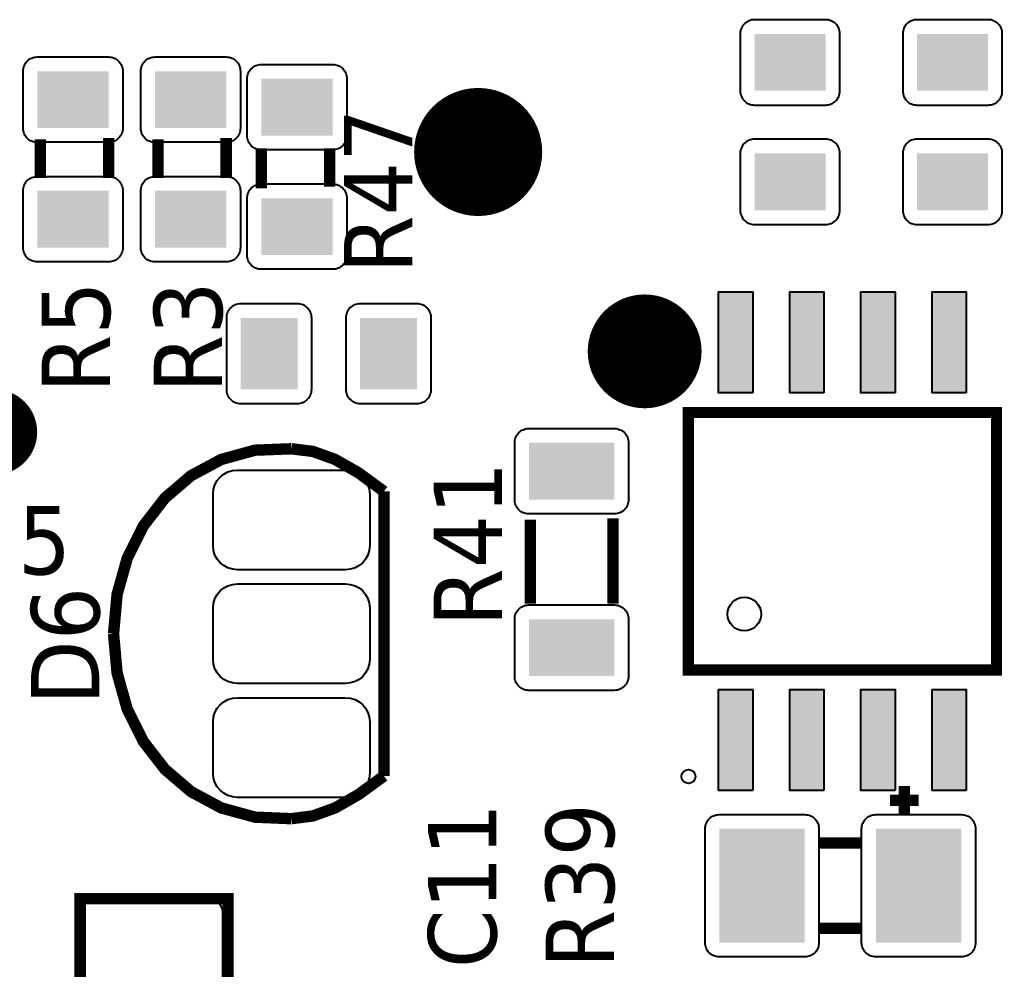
# Model space of a CAD drawing. Header units: millimetres. Extents: x 123.5 to 144.3, y 105.4 to 121.6.
# Drawn here: x 127.29 to 128.533, y 112.544 to 113.745 of the extents above; entities that cross this region are included whole.
import ezdxf

# ---------------------------------------------------------------- set-up
doc = ezdxf.new("R2010")
doc.units = ezdxf.units.MM
doc.layers.add('DESC', color=250, linetype='Continuous')
doc.styles.get("Standard").update_dxf_attribs({"font": 'tahoma.ttf'})

# ---------------------------------------------------------------- blocks, each defined once
blk = doc.blocks.new('RPAD')
blk.add_trace([(-0.5, -0.5), (-0.5, 0.5), (0.5, -0.5), (0.5, 0.5)])
blk = doc.blocks.new('EPAD')
at = {"const_width": 0.5}
blk.add_lwpolyline([(-0.25, 0, 1), (0.25, 0, 1)], format="xyb", close=True, dxfattribs=at)
blk = doc.blocks.new('DIELEC-AUT006')
for points in [[(148.0275, 113.3479), (148.0275, 113.2879), (148.0275, 113.2863), (148.0278, 113.2848), (148.0281, 113.2834), (148.0286, 113.282), (148.0293, 113.2807), (148.03, 113.2795), (148.0308, 113.2783), (148.0318, 113.2772), (148.0329, 113.2763), (148.034, 113.2754), (148.0353, 113.2747), (148.0366, 113.2741), (148.038, 113.2736), (148.0394, 113.2732), (148.0409, 113.273), (148.0425, 113.2729), (148.1175, 113.2729), (148.119, 113.273), (148.1205, 113.2732), (148.122, 113.2736), (148.1234, 113.2741), (148.1247, 113.2747), (148.1259, 113.2754), (148.1271, 113.2763), (148.1281, 113.2772), (148.1291, 113.2783), (148.13, 113.2795), (148.1307, 113.2807), (148.1313, 113.282), (148.1318, 113.2834), (148.1322, 113.2848), (148.1324, 113.2863), (148.1325, 113.2879), (148.1325, 113.3479), (148.1324, 113.3495), (148.1322, 113.351), (148.1318, 113.3524), (148.1313, 113.3538), (148.1307, 113.3551), (148.13, 113.3564), (148.1291, 113.3575), (148.1281, 113.3586), (148.1271, 113.3595), (148.1259, 113.3604), (148.1247, 113.3611), (148.1234, 113.3617), (148.122, 113.3622), (148.1205, 113.3626), (148.119, 113.3628), (148.1175, 113.3629), (148.0425, 113.3629), (148.0409, 113.3628), (148.0394, 113.3626), (148.038, 113.3622), (148.0366, 113.3617), (148.0353, 113.3611), (148.034, 113.3604), (148.0329, 113.3595), (148.0318, 113.3586), (148.0308, 113.3575), (148.03, 113.3564), (148.0293, 113.3551), (148.0286, 113.3538), (148.0281, 113.3524), (148.0278, 113.351), (148.0275, 113.3495), (148.0275, 113.3479)], [(148.1987, 113.3479), (148.1987, 113.2879), (148.1988, 113.2863), (148.199, 113.2848), (148.1994, 113.2834), (148.1999, 113.282), (148.2005, 113.2807), (148.2013, 113.2795), (148.2021, 113.2783), (148.2031, 113.2772), (148.2041, 113.2763), (148.2053, 113.2754), (148.2065, 113.2747), (148.2078, 113.2741), (148.2092, 113.2736), (148.2107, 113.2732), (148.2122, 113.273), (148.2137, 113.2729), (148.2887, 113.2729), (148.2903, 113.273), (148.2918, 113.2732), (148.2932, 113.2736), (148.2946, 113.2741), (148.2959, 113.2747), (148.2972, 113.2754), (148.2983, 113.2763), (148.2994, 113.2772), (148.3004, 113.2783), (148.3012, 113.2795), (148.302, 113.2807), (148.3026, 113.282), (148.3031, 113.2834), (148.3034, 113.2848), (148.3037, 113.2863), (148.3037, 113.2879), (148.3037, 113.3479), (148.3037, 113.3495), (148.3034, 113.351), (148.3031, 113.3524), (148.3026, 113.3538), (148.302, 113.3551), (148.3012, 113.3564), (148.3004, 113.3575), (148.2994, 113.3586), (148.2983, 113.3595), (148.2972, 113.3604), (148.2959, 113.3611), (148.2946, 113.3617), (148.2932, 113.3622), (148.2918, 113.3626), (148.2903, 113.3628), (148.2887, 113.3629), (148.2137, 113.3629), (148.2122, 113.3628), (148.2107, 113.3626), (148.2092, 113.3622), (148.2078, 113.3617), (148.2065, 113.3611), (148.2053, 113.3604), (148.2041, 113.3595), (148.2031, 113.3586), (148.2021, 113.3575), (148.2013, 113.3564), (148.2005, 113.3551), (148.1999, 113.3538), (148.1994, 113.3524), (148.199, 113.351), (148.1988, 113.3495), (148.1987, 113.3479)], [(147.2716, 113.2486), (147.2716, 113.3086), (147.2716, 113.3101), (147.2719, 113.3116), (147.2722, 113.3131), (147.2727, 113.3145), (147.2733, 113.3158), (147.2741, 113.317), (147.2749, 113.3182), (147.2759, 113.3192), (147.277, 113.3202), (147.2781, 113.321), (147.2793, 113.3218), (147.2807, 113.3224), (147.2821, 113.3229), (147.2835, 113.3233), (147.285, 113.3235), (147.2866, 113.3236), (147.3616, 113.3236), (147.3631, 113.3235), (147.3646, 113.3233), (147.3661, 113.3229), (147.3675, 113.3224), (147.3688, 113.3218), (147.37, 113.321), (147.3712, 113.3202), (147.3722, 113.3192), (147.3732, 113.3182), (147.374, 113.317), (147.3748, 113.3158), (147.3754, 113.3145), (147.3759, 113.3131), (147.3763, 113.3116), (147.3765, 113.3101), (147.3766, 113.3086), (147.3766, 113.2486), (147.3765, 113.247), (147.3763, 113.2455), (147.3759, 113.244), (147.3754, 113.2426), (147.3748, 113.2413), (147.374, 113.2401), (147.3732, 113.2389), (147.3722, 113.2379), (147.3712, 113.2369), (147.37, 113.2361), (147.3688, 113.2353), (147.3675, 113.2347), (147.3661, 113.2342), (147.3646, 113.2338), (147.3631, 113.2336), (147.3616, 113.2336), (147.2866, 113.2336), (147.285, 113.2336), (147.2835, 113.2338), (147.2821, 113.2342), (147.2807, 113.2347), (147.2793, 113.2353), (147.2781, 113.2361), (147.277, 113.2369), (147.2759, 113.2379), (147.2749, 113.2389), (147.2741, 113.2401), (147.2733, 113.2413), (147.2727, 113.2426), (147.2722, 113.244), (147.2719, 113.2455), (147.2716, 113.247), (147.2716, 113.2486)], [(147.3956, 113.2486), (147.3956, 113.3086), (147.3957, 113.3101), (147.3959, 113.3116), (147.3962, 113.3131), (147.3967, 113.3145), (147.3974, 113.3158), (147.3981, 113.317), (147.399, 113.3182), (147.3999, 113.3192), (147.401, 113.3202), (147.4021, 113.321), (147.4034, 113.3218), (147.4047, 113.3224), (147.4061, 113.3229), (147.4075, 113.3233), (147.409, 113.3235), (147.4106, 113.3236), (147.4856, 113.3236), (147.4871, 113.3235), (147.4886, 113.3233), (147.4901, 113.3229), (147.4915, 113.3224), (147.4928, 113.3218), (147.494, 113.321), (147.4952, 113.3202), (147.4962, 113.3192), (147.4972, 113.3182), (147.4981, 113.317), (147.4988, 113.3158), (147.4994, 113.3145), (147.4999, 113.3131), (147.5003, 113.3116), (147.5005, 113.3101), (147.5006, 113.3086), (147.5006, 113.2486), (147.5005, 113.247), (147.5003, 113.2455), (147.4999, 113.244), (147.4994, 113.2426), (147.4988, 113.2413), (147.4981, 113.2401), (147.4972, 113.2389), (147.4962, 113.2379), (147.4952, 113.2369), (147.494, 113.2361), (147.4928, 113.2353), (147.4915, 113.2347), (147.4901, 113.2342), (147.4886, 113.2338), (147.4871, 113.2336), (147.4856, 113.2336), (147.4106, 113.2336), (147.409, 113.2336), (147.4075, 113.2338), (147.4061, 113.2342), (147.4047, 113.2347), (147.4034, 113.2353), (147.4021, 113.2361), (147.401, 113.2369), (147.3999, 113.2379), (147.399, 113.2389), (147.3981, 113.2401), (147.3974, 113.2413), (147.3967, 113.2426), (147.3962, 113.244), (147.3959, 113.2455), (147.3957, 113.247), (147.3956, 113.2486)], [(147.6128, 113.3007), (147.6128, 113.2407), (147.6127, 113.2391), (147.6125, 113.2376), (147.6121, 113.2361), (147.6116, 113.2348), (147.611, 113.2334), (147.6103, 113.2322), (147.6094, 113.2311), (147.6085, 113.23), (147.6074, 113.229), (147.6062, 113.2282), (147.605, 113.2274), (147.6037, 113.2268), (147.6023, 113.2263), (147.6009, 113.226), (147.5993, 113.2257), (147.5978, 113.2257), (147.5228, 113.2257), (147.5212, 113.2257), (147.5197, 113.226), (147.5183, 113.2263), (147.5169, 113.2268), (147.5156, 113.2274), (147.5143, 113.2282), (147.5132, 113.229), (147.5121, 113.23), (147.5112, 113.2311), (147.5103, 113.2322), (147.5096, 113.2334), (147.5089, 113.2348), (147.5084, 113.2361), (147.5081, 113.2376), (147.5079, 113.2391), (147.5078, 113.2407), (147.5078, 113.3007), (147.5079, 113.3022), (147.5081, 113.3037), (147.5084, 113.3052), (147.5089, 113.3066), (147.5096, 113.3079), (147.5103, 113.3091), (147.5112, 113.3103), (147.5121, 113.3113), (147.5132, 113.3123), (147.5143, 113.3131), (147.5156, 113.3139), (147.5169, 113.3145), (147.5183, 113.315), (147.5197, 113.3154), (147.5212, 113.3156), (147.5228, 113.3157), (147.5978, 113.3157), (147.5993, 113.3156), (147.6009, 113.3154), (147.6023, 113.315), (147.6037, 113.3145), (147.605, 113.3139), (147.6062, 113.3131), (147.6074, 113.3123), (147.6085, 113.3113), (147.6094, 113.3103), (147.6103, 113.3091), (147.611, 113.3079), (147.6116, 113.3066), (147.6121, 113.3052), (147.6125, 113.3037), (147.6127, 113.3022), (147.6128, 113.3007)], [(148.0275, 113.2219), (148.0275, 113.1619), (148.0275, 113.1603), (148.0278, 113.1588), (148.0281, 113.1574), (148.0286, 113.156), (148.0293, 113.1547), (148.03, 113.1535), (148.0308, 113.1523), (148.0318, 113.1512), (148.0329, 113.1503), (148.034, 113.1494), (148.0353, 113.1487), (148.0366, 113.1481), (148.038, 113.1476), (148.0394, 113.1472), (148.0409, 113.147), (148.0425, 113.1469), (148.1175, 113.1469), (148.119, 113.147), (148.1205, 113.1472), (148.122, 113.1476), (148.1234, 113.1481), (148.1247, 113.1487), (148.1259, 113.1494), (148.1271, 113.1503), (148.1281, 113.1512), (148.1291, 113.1523), (148.13, 113.1535), (148.1307, 113.1547), (148.1313, 113.156), (148.1318, 113.1574), (148.1322, 113.1588), (148.1324, 113.1603), (148.1325, 113.1619), (148.1325, 113.2219), (148.1324, 113.2235), (148.1322, 113.225), (148.1318, 113.2264), (148.1313, 113.2278), (148.1307, 113.2291), (148.13, 113.2304), (148.1291, 113.2315), (148.1281, 113.2326), (148.1271, 113.2335), (148.1259, 113.2344), (148.1247, 113.2351), (148.1234, 113.2357), (148.122, 113.2362), (148.1205, 113.2366), (148.119, 113.2368), (148.1175, 113.2369), (148.0425, 113.2369), (148.0409, 113.2368), (148.0394, 113.2366), (148.038, 113.2362), (148.0366, 113.2357), (148.0353, 113.2351), (148.034, 113.2344), (148.0329, 113.2335), (148.0318, 113.2326), (148.0308, 113.2315), (148.03, 113.2304), (148.0293, 113.2291), (148.0286, 113.2278), (148.0281, 113.2264), (148.0278, 113.225), (148.0275, 113.2235), (148.0275, 113.2219)], [(148.1987, 113.2219), (148.1987, 113.1619), (148.1988, 113.1603), (148.199, 113.1588), (148.1994, 113.1574), (148.1999, 113.156), (148.2005, 113.1547), (148.2013, 113.1535), (148.2021, 113.1523), (148.2031, 113.1512), (148.2041, 113.1503), (148.2053, 113.1494), (148.2065, 113.1487), (148.2078, 113.1481), (148.2092, 113.1476), (148.2107, 113.1472), (148.2122, 113.147), (148.2137, 113.1469), (148.2887, 113.1469), (148.2903, 113.147), (148.2918, 113.1472), (148.2932, 113.1476), (148.2946, 113.1481), (148.2959, 113.1487), (148.2972, 113.1494), (148.2983, 113.1503), (148.2994, 113.1512), (148.3004, 113.1523), (148.3012, 113.1535), (148.302, 113.1547), (148.3026, 113.156), (148.3031, 113.1574), (148.3034, 113.1588), (148.3037, 113.1603), (148.3037, 113.1619), (148.3037, 113.2219), (148.3037, 113.2235), (148.3034, 113.225), (148.3031, 113.2264), (148.3026, 113.2278), (148.302, 113.2291), (148.3012, 113.2304), (148.3004, 113.2315), (148.2994, 113.2326), (148.2983, 113.2335), (148.2972, 113.2344), (148.2959, 113.2351), (148.2946, 113.2357), (148.2932, 113.2362), (148.2918, 113.2366), (148.2903, 113.2368), (148.2887, 113.2369), (148.2137, 113.2369), (148.2122, 113.2368), (148.2107, 113.2366), (148.2092, 113.2362), (148.2078, 113.2357), (148.2065, 113.2351), (148.2053, 113.2344), (148.2041, 113.2335), (148.2031, 113.2326), (148.2021, 113.2315), (148.2013, 113.2304), (148.2005, 113.2291), (148.1999, 113.2278), (148.1994, 113.2264), (148.199, 113.225), (148.1988, 113.2235), (148.1987, 113.2219)], [(147.2716, 113.1226), (147.2716, 113.1826), (147.2716, 113.1841), (147.2719, 113.1856), (147.2722, 113.1871), (147.2727, 113.1885), (147.2733, 113.1898), (147.2741, 113.191), (147.2749, 113.1922), (147.2759, 113.1932), (147.277, 113.1942), (147.2781, 113.195), (147.2793, 113.1958), (147.2807, 113.1964), (147.2821, 113.1969), (147.2835, 113.1973), (147.285, 113.1975), (147.2866, 113.1976), (147.3616, 113.1976), (147.3631, 113.1975), (147.3646, 113.1973), (147.3661, 113.1969), (147.3675, 113.1964), (147.3688, 113.1958), (147.37, 113.195), (147.3712, 113.1942), (147.3722, 113.1932), (147.3732, 113.1922), (147.374, 113.191), (147.3748, 113.1898), (147.3754, 113.1885), (147.3759, 113.1871), (147.3763, 113.1856), (147.3765, 113.1841), (147.3766, 113.1826), (147.3766, 113.1226), (147.3765, 113.121), (147.3763, 113.1195), (147.3759, 113.118), (147.3754, 113.1166), (147.3748, 113.1153), (147.374, 113.1141), (147.3732, 113.1129), (147.3722, 113.1119), (147.3712, 113.1109), (147.37, 113.1101), (147.3688, 113.1093), (147.3675, 113.1087), (147.3661, 113.1082), (147.3646, 113.1078), (147.3631, 113.1076), (147.3616, 113.1076), (147.2866, 113.1076), (147.285, 113.1076), (147.2835, 113.1078), (147.2821, 113.1082), (147.2807, 113.1087), (147.2793, 113.1093), (147.2781, 113.1101), (147.277, 113.1109), (147.2759, 113.1119), (147.2749, 113.1129), (147.2741, 113.1141), (147.2733, 113.1153), (147.2727, 113.1166), (147.2722, 113.118), (147.2719, 113.1195), (147.2716, 113.121), (147.2716, 113.1226)], [(147.3956, 113.1226), (147.3956, 113.1826), (147.3957, 113.1841), (147.3959, 113.1856), (147.3962, 113.1871), (147.3967, 113.1885), (147.3974, 113.1898), (147.3981, 113.191), (147.399, 113.1922), (147.3999, 113.1932), (147.401, 113.1942), (147.4021, 113.195), (147.4034, 113.1958), (147.4047, 113.1964), (147.4061, 113.1969), (147.4075, 113.1973), (147.409, 113.1975), (147.4106, 113.1976), (147.4856, 113.1976), (147.4871, 113.1975), (147.4886, 113.1973), (147.4901, 113.1969), (147.4915, 113.1964), (147.4928, 113.1958), (147.494, 113.195), (147.4952, 113.1942), (147.4962, 113.1932), (147.4972, 113.1922), (147.4981, 113.191), (147.4988, 113.1898), (147.4994, 113.1885), (147.4999, 113.1871), (147.5003, 113.1856), (147.5005, 113.1841), (147.5006, 113.1826), (147.5006, 113.1226), (147.5005, 113.121), (147.5003, 113.1195), (147.4999, 113.118), (147.4994, 113.1166), (147.4988, 113.1153), (147.4981, 113.1141), (147.4972, 113.1129), (147.4962, 113.1119), (147.4952, 113.1109), (147.494, 113.1101), (147.4928, 113.1093), (147.4915, 113.1087), (147.4901, 113.1082), (147.4886, 113.1078), (147.4871, 113.1076), (147.4856, 113.1076), (147.4106, 113.1076), (147.409, 113.1076), (147.4075, 113.1078), (147.4061, 113.1082), (147.4047, 113.1087), (147.4034, 113.1093), (147.4021, 113.1101), (147.401, 113.1109), (147.3999, 113.1119), (147.399, 113.1129), (147.3981, 113.1141), (147.3974, 113.1153), (147.3967, 113.1166), (147.3962, 113.118), (147.3959, 113.1195), (147.3957, 113.121), (147.3956, 113.1226)], [(147.6128, 113.1747), (147.6128, 113.1147), (147.6127, 113.1131), (147.6125, 113.1116), (147.6121, 113.1101), (147.6116, 113.1088), (147.611, 113.1074), (147.6103, 113.1062), (147.6094, 113.1051), (147.6085, 113.104), (147.6074, 113.103), (147.6062, 113.1022), (147.605, 113.1014), (147.6037, 113.1008), (147.6023, 113.1003), (147.6009, 113.1), (147.5993, 113.0997), (147.5978, 113.0997), (147.5228, 113.0997), (147.5212, 113.0997), (147.5197, 113.1), (147.5183, 113.1003), (147.5169, 113.1008), (147.5156, 113.1014), (147.5143, 113.1022), (147.5132, 113.103), (147.5121, 113.104), (147.5112, 113.1051), (147.5103, 113.1062), (147.5096, 113.1074), (147.5089, 113.1088), (147.5084, 113.1101), (147.5081, 113.1116), (147.5079, 113.1131), (147.5078, 113.1147), (147.5078, 113.1747), (147.5079, 113.1762), (147.5081, 113.1777), (147.5084, 113.1792), (147.5089, 113.1806), (147.5096, 113.1819), (147.5103, 113.1831), (147.5112, 113.1843), (147.5121, 113.1853), (147.5132, 113.1863), (147.5143, 113.1871), (147.5156, 113.1879), (147.5169, 113.1885), (147.5183, 113.189), (147.5197, 113.1894), (147.5212, 113.1896), (147.5228, 113.1897), (147.5978, 113.1897), (147.5993, 113.1896), (147.6009, 113.1894), (147.6023, 113.189), (147.6037, 113.1885), (147.605, 113.1879), (147.6062, 113.1871), (147.6074, 113.1863), (147.6085, 113.1853), (147.6094, 113.1843), (147.6103, 113.1831), (147.611, 113.1819), (147.6116, 113.1806), (147.6121, 113.1792), (147.6125, 113.1777), (147.6127, 113.1762), (147.6128, 113.1747)], [(148.0407, 112.9694), (148.0047, 112.9694), (148.0047, 113.0759), (148.0407, 113.0759), (148.0407, 112.9694)], [(148.1157, 112.9694), (148.0797, 112.9694), (148.0797, 113.0759), (148.1157, 113.0759), (148.1157, 112.9694)], [(148.1907, 112.9694), (148.1547, 112.9694), (148.1547, 113.0759), (148.1907, 113.0759), (148.1907, 112.9694)], [(148.2657, 112.9694), (148.2297, 112.9694), (148.2297, 113.0759), (148.2657, 113.0759), (148.2657, 112.9694)], [(147.5608, 113.0633), (147.5008, 113.0633), (147.4992, 113.0632), (147.4977, 113.063), (147.4962, 113.0627), (147.4949, 113.0622), (147.4935, 113.0615), (147.4923, 113.0608), (147.4912, 113.0599), (147.4901, 113.059), (147.4891, 113.0579), (147.4883, 113.0568), (147.4875, 113.0555), (147.4869, 113.0542), (147.4864, 113.0528), (147.4861, 113.0514), (147.4858, 113.0499), (147.4858, 113.0483), (147.4858, 112.9733), (147.4858, 112.9718), (147.4861, 112.9703), (147.4864, 112.9688), (147.4869, 112.9674), (147.4875, 112.9661), (147.4883, 112.9649), (147.4891, 112.9637), (147.4901, 112.9627), (147.4912, 112.9617), (147.4923, 112.9608), (147.4935, 112.9601), (147.4949, 112.9595), (147.4962, 112.959), (147.4977, 112.9586), (147.4992, 112.9584), (147.5008, 112.9583), (147.5608, 112.9583), (147.5623, 112.9584), (147.5638, 112.9586), (147.5653, 112.959), (147.5667, 112.9595), (147.568, 112.9601), (147.5692, 112.9608), (147.5704, 112.9617), (147.5714, 112.9627), (147.5724, 112.9637), (147.5732, 112.9649), (147.574, 112.9661), (147.5746, 112.9674), (147.5751, 112.9688), (147.5755, 112.9703), (147.5757, 112.9718), (147.5758, 112.9733), (147.5758, 113.0483), (147.5757, 113.0499), (147.5755, 113.0514), (147.5751, 113.0528), (147.5746, 113.0542), (147.574, 113.0555), (147.5732, 113.0568), (147.5724, 113.0579), (147.5714, 113.059), (147.5704, 113.0599), (147.5692, 113.0608), (147.568, 113.0615), (147.5667, 113.0622), (147.5653, 113.0627), (147.5638, 113.063), (147.5623, 113.0632), (147.5608, 113.0633)], [(147.6868, 113.0633), (147.6268, 113.0633), (147.6252, 113.0632), (147.6237, 113.063), (147.6222, 113.0627), (147.6209, 113.0622), (147.6195, 113.0615), (147.6183, 113.0608), (147.6172, 113.0599), (147.6161, 113.059), (147.6151, 113.0579), (147.6143, 113.0568), (147.6135, 113.0555), (147.6129, 113.0542), (147.6124, 113.0528), (147.6121, 113.0514), (147.6118, 113.0499), (147.6118, 113.0483), (147.6118, 112.9733), (147.6118, 112.9718), (147.6121, 112.9703), (147.6124, 112.9688), (147.6129, 112.9674), (147.6135, 112.9661), (147.6143, 112.9649), (147.6151, 112.9637), (147.6161, 112.9627), (147.6172, 112.9617), (147.6183, 112.9608), (147.6195, 112.9601), (147.6209, 112.9595), (147.6222, 112.959), (147.6237, 112.9586), (147.6252, 112.9584), (147.6268, 112.9583), (147.6868, 112.9583), (147.6883, 112.9584), (147.6898, 112.9586), (147.6913, 112.959), (147.6927, 112.9595), (147.694, 112.9601), (147.6952, 112.9608), (147.6964, 112.9617), (147.6974, 112.9627), (147.6984, 112.9637), (147.6992, 112.9649), (147.7, 112.9661), (147.7006, 112.9674), (147.7011, 112.9688), (147.7015, 112.9703), (147.7017, 112.9718), (147.7018, 112.9733), (147.7018, 113.0483), (147.7017, 113.0499), (147.7015, 113.0514), (147.7011, 113.0528), (147.7006, 113.0542), (147.7, 113.0555), (147.6992, 113.0568), (147.6984, 113.0579), (147.6974, 113.059), (147.6964, 113.0599), (147.6952, 113.0608), (147.694, 113.0615), (147.6927, 113.0622), (147.6913, 113.0627), (147.6898, 113.063), (147.6883, 113.0632), (147.6868, 113.0633)], [(147.9097, 112.9168), (147.9097, 112.8568), (147.9096, 112.8552), (147.9094, 112.8537), (147.909, 112.8523), (147.9085, 112.8509), (147.9079, 112.8496), (147.9071, 112.8483), (147.9063, 112.8472), (147.9053, 112.8461), (147.9043, 112.8452), (147.9031, 112.8443), (147.9019, 112.8436), (147.9006, 112.843), (147.8992, 112.8425), (147.8977, 112.8421), (147.8962, 112.8419), (147.8947, 112.8418), (147.8047, 112.8418), (147.8031, 112.8419), (147.8016, 112.8421), (147.8001, 112.8425), (147.7988, 112.843), (147.7974, 112.8436), (147.7962, 112.8443), (147.7951, 112.8452), (147.794, 112.8461), (147.793, 112.8472), (147.7922, 112.8483), (147.7914, 112.8496), (147.7908, 112.8509), (147.7903, 112.8523), (147.79, 112.8537), (147.7897, 112.8552), (147.7897, 112.8568), (147.7897, 112.9168), (147.7897, 112.9184), (147.79, 112.9199), (147.7903, 112.9213), (147.7908, 112.9227), (147.7914, 112.924), (147.7922, 112.9253), (147.793, 112.9264), (147.794, 112.9275), (147.7951, 112.9284), (147.7962, 112.9293), (147.7974, 112.93), (147.7988, 112.9306), (147.8001, 112.9311), (147.8016, 112.9315), (147.8031, 112.9317), (147.8047, 112.9318), (147.8947, 112.9318), (147.8962, 112.9317), (147.8977, 112.9315), (147.8992, 112.9311), (147.9006, 112.9306), (147.9019, 112.93), (147.9031, 112.9293), (147.9043, 112.9284), (147.9053, 112.9275), (147.9063, 112.9264), (147.9071, 112.9253), (147.9079, 112.924), (147.9085, 112.9227), (147.909, 112.9213), (147.9094, 112.9199), (147.9096, 112.9184), (147.9097, 112.9168)], [(147.4719, 112.8085), (147.4719, 112.8625), (147.4724, 112.8678), (147.4738, 112.8726), (147.4762, 112.8769), (147.4793, 112.8807), (147.483, 112.8838), (147.4873, 112.8861), (147.4922, 112.8875), (147.4974, 112.888), (147.6114, 112.888), (147.6166, 112.8875), (147.6214, 112.8861), (147.6258, 112.8838), (147.6295, 112.8807), (147.6326, 112.8769), (147.6349, 112.8726), (147.6364, 112.8678), (147.6369, 112.8625), (147.6369, 112.8085), (147.6364, 112.8033), (147.6349, 112.7985), (147.6326, 112.7942), (147.6295, 112.7904), (147.6258, 112.7873), (147.6214, 112.785), (147.6166, 112.7836), (147.6114, 112.783), (147.4974, 112.783), (147.4922, 112.7836), (147.4873, 112.785), (147.483, 112.7873), (147.4793, 112.7904), (147.4762, 112.7942), (147.4738, 112.7985), (147.4724, 112.8033), (147.4719, 112.8085)], [(147.4719, 112.6885), (147.4719, 112.7425), (147.4724, 112.7478), (147.4738, 112.7526), (147.4762, 112.7569), (147.4793, 112.7607), (147.483, 112.7638), (147.4873, 112.7661), (147.4922, 112.7675), (147.4974, 112.768), (147.6114, 112.768), (147.6166, 112.7675), (147.6214, 112.7661), (147.6258, 112.7638), (147.6295, 112.7607), (147.6326, 112.7569), (147.6349, 112.7526), (147.6364, 112.7478), (147.6369, 112.7425), (147.6369, 112.6885), (147.6364, 112.6833), (147.6349, 112.6785), (147.6326, 112.6742), (147.6295, 112.6704), (147.6258, 112.6673), (147.6214, 112.665), (147.6166, 112.6636), (147.6114, 112.663), (147.4974, 112.663), (147.4922, 112.6636), (147.4873, 112.665), (147.483, 112.6673), (147.4793, 112.6704), (147.4762, 112.6742), (147.4738, 112.6785), (147.4724, 112.6833), (147.4719, 112.6885)], [(147.9097, 112.7308), (147.9097, 112.6708), (147.9096, 112.6692), (147.9094, 112.6677), (147.909, 112.6663), (147.9085, 112.6649), (147.9079, 112.6636), (147.9071, 112.6623), (147.9063, 112.6612), (147.9053, 112.6601), (147.9043, 112.6592), (147.9031, 112.6583), (147.9019, 112.6576), (147.9006, 112.657), (147.8992, 112.6565), (147.8977, 112.6561), (147.8962, 112.6559), (147.8947, 112.6558), (147.8047, 112.6558), (147.8031, 112.6559), (147.8016, 112.6561), (147.8001, 112.6565), (147.7988, 112.657), (147.7974, 112.6576), (147.7962, 112.6583), (147.7951, 112.6592), (147.794, 112.6601), (147.793, 112.6612), (147.7922, 112.6623), (147.7914, 112.6636), (147.7908, 112.6649), (147.7903, 112.6663), (147.79, 112.6677), (147.7897, 112.6692), (147.7897, 112.6708), (147.7897, 112.7308), (147.7897, 112.7324), (147.79, 112.7339), (147.7903, 112.7353), (147.7908, 112.7367), (147.7914, 112.738), (147.7922, 112.7393), (147.793, 112.7404), (147.794, 112.7415), (147.7951, 112.7424), (147.7962, 112.7433), (147.7974, 112.744), (147.7988, 112.7446), (147.8001, 112.7451), (147.8016, 112.7455), (147.8031, 112.7457), (147.8047, 112.7458), (147.8947, 112.7458), (147.8962, 112.7457), (147.8977, 112.7455), (147.8992, 112.7451), (147.9006, 112.7446), (147.9019, 112.744), (147.9031, 112.7433), (147.9043, 112.7424), (147.9053, 112.7415), (147.9063, 112.7404), (147.9071, 112.7393), (147.9079, 112.738), (147.9085, 112.7367), (147.909, 112.7353), (147.9094, 112.7339), (147.9096, 112.7324), (147.9097, 112.7308)], [(148.0407, 112.5501), (148.0047, 112.5501), (148.0047, 112.6566), (148.0407, 112.6566), (148.0407, 112.5501)], [(148.1157, 112.5501), (148.0797, 112.5501), (148.0797, 112.6566), (148.1157, 112.6566), (148.1157, 112.5501)], [(148.1907, 112.5501), (148.1547, 112.5501), (148.1547, 112.6566), (148.1907, 112.6566), (148.1907, 112.5501)], [(148.2657, 112.5501), (148.2297, 112.5501), (148.2297, 112.6566), (148.2657, 112.6566), (148.2657, 112.5501)], [(147.4719, 112.5685), (147.4719, 112.6225), (147.4724, 112.6278), (147.4738, 112.6326), (147.4762, 112.6369), (147.4793, 112.6407), (147.483, 112.6438), (147.4873, 112.6461), (147.4922, 112.6475), (147.4974, 112.648), (147.6114, 112.648), (147.6166, 112.6475), (147.6214, 112.6461), (147.6258, 112.6438), (147.6295, 112.6407), (147.6326, 112.6369), (147.6349, 112.6326), (147.6364, 112.6278), (147.6369, 112.6225), (147.6369, 112.5685), (147.6364, 112.5633), (147.6349, 112.5585), (147.6326, 112.5542), (147.6295, 112.5504), (147.6258, 112.5473), (147.6214, 112.545), (147.6166, 112.5436), (147.6114, 112.543), (147.4974, 112.543), (147.4922, 112.5436), (147.4873, 112.545), (147.483, 112.5473), (147.4793, 112.5504), (147.4762, 112.5542), (147.4738, 112.5585), (147.4724, 112.5633), (147.4719, 112.5685)], [(148.0054, 112.5248), (148.0954, 112.5248), (148.097, 112.5247), (148.0985, 112.5245), (148.1, 112.5241), (148.1013, 112.5236), (148.1027, 112.523), (148.1039, 112.5223), (148.105, 112.5214), (148.1061, 112.5205), (148.1071, 112.5194), (148.1079, 112.5182), (148.1087, 112.517), (148.1093, 112.5157), (148.1098, 112.5143), (148.1101, 112.5129), (148.1104, 112.5114), (148.1104, 112.5098), (148.1104, 112.3898), (148.1104, 112.3882), (148.1101, 112.3867), (148.1098, 112.3853), (148.1093, 112.3839), (148.1087, 112.3826), (148.1079, 112.3813), (148.1071, 112.3802), (148.1061, 112.3791), (148.105, 112.3782), (148.1039, 112.3773), (148.1027, 112.3766), (148.1013, 112.376), (148.1, 112.3755), (148.0985, 112.3751), (148.097, 112.3749), (148.0954, 112.3748), (148.0054, 112.3748), (148.0039, 112.3749), (148.0024, 112.3751), (148.0009, 112.3755), (147.9995, 112.376), (147.9982, 112.3766), (147.997, 112.3773), (147.9958, 112.3782), (147.9948, 112.3791), (147.9938, 112.3802), (147.993, 112.3813), (147.9922, 112.3826), (147.9916, 112.3839), (147.9911, 112.3853), (147.9907, 112.3867), (147.9905, 112.3882), (147.9904, 112.3898), (147.9904, 112.5098), (147.9905, 112.5114), (147.9907, 112.5129), (147.9911, 112.5143), (147.9916, 112.5157), (147.9922, 112.517), (147.993, 112.5182), (147.9938, 112.5194), (147.9948, 112.5205), (147.9958, 112.5214), (147.997, 112.5223), (147.9982, 112.523), (147.9995, 112.5236), (148.0009, 112.5241), (148.0024, 112.5245), (148.0039, 112.5247), (148.0054, 112.5248)], [(148.1704, 112.5248), (148.2604, 112.5248), (148.262, 112.5247), (148.2635, 112.5245), (148.265, 112.5241), (148.2663, 112.5236), (148.2677, 112.523), (148.2689, 112.5223), (148.27, 112.5214), (148.2711, 112.5205), (148.2721, 112.5194), (148.2729, 112.5182), (148.2737, 112.517), (148.2743, 112.5157), (148.2748, 112.5143), (148.2751, 112.5129), (148.2754, 112.5114), (148.2754, 112.5098), (148.2754, 112.3898), (148.2754, 112.3882), (148.2751, 112.3867), (148.2748, 112.3853), (148.2743, 112.3839), (148.2737, 112.3826), (148.2729, 112.3813), (148.2721, 112.3802), (148.2711, 112.3791), (148.27, 112.3782), (148.2689, 112.3773), (148.2677, 112.3766), (148.2663, 112.376), (148.265, 112.3755), (148.2635, 112.3751), (148.262, 112.3749), (148.2604, 112.3748), (148.1704, 112.3748), (148.1689, 112.3749), (148.1674, 112.3751), (148.1659, 112.3755), (148.1645, 112.376), (148.1632, 112.3766), (148.162, 112.3773), (148.1608, 112.3782), (148.1598, 112.3791), (148.1588, 112.3802), (148.158, 112.3813), (148.1572, 112.3826), (148.1566, 112.3839), (148.1561, 112.3853), (148.1557, 112.3867), (148.1555, 112.3882), (148.1554, 112.3898), (148.1554, 112.5098), (148.1555, 112.5114), (148.1557, 112.5129), (148.1561, 112.5143), (148.1566, 112.5157), (148.1572, 112.517), (148.158, 112.5182), (148.1588, 112.5194), (148.1598, 112.5205), (148.1608, 112.5214), (148.162, 112.5223), (148.1632, 112.523), (148.1645, 112.5236), (148.1659, 112.5241), (148.1674, 112.5245), (148.1689, 112.5247), (148.1704, 112.5248)]]:
    blk.add_lwpolyline(points, close=True)
for points, const_width in [([(147.3616, 113.1961), (147.3616, 113.2381)], 0.012), ([(147.3616, 113.1961), (147.3616, 113.2381)], 0.012), ([(147.3616, 113.1961), (147.3616, 113.2381)], 0.012), ([(147.4856, 113.1961), (147.4856, 113.2381)], 0.012), ([(147.4856, 113.1961), (147.4856, 113.2381)], 0.012), ([(147.4856, 113.1961), (147.4856, 113.2381)], 0.012), ([(147.2896, 113.1961), (147.2896, 113.2366)], 0.012), ([(147.2896, 113.1961), (147.2896, 113.2366)], 0.012), ([(147.2896, 113.1961), (147.2896, 113.2366)], 0.012), ([(147.4136, 113.1961), (147.4136, 113.2366)], 0.012), ([(147.4136, 113.1961), (147.4136, 113.2366)], 0.012), ([(147.4136, 113.1961), (147.4136, 113.2366)], 0.012), ([(147.5228, 113.2272), (147.5228, 113.1852)], 0.012), ([(147.5228, 113.2272), (147.5228, 113.1852)], 0.012), ([(147.5228, 113.2272), (147.5228, 113.1852)], 0.012), ([(147.5948, 113.2272), (147.5948, 113.1867)], 0.012), ([(147.5948, 113.2272), (147.5948, 113.1867)], 0.012), ([(147.5948, 113.2272), (147.5948, 113.1867)], 0.012), ([(148.2976, 112.6772), (148.2976, 112.9488), (147.9728, 112.9488), (147.9728, 112.6772), (148.2976, 112.6772)], 0.0118), ([(148.2976, 112.6772), (148.2976, 112.9488), (147.9728, 112.9488), (147.9728, 112.6772), (148.2976, 112.6772)], 0.0118), ([(148.2976, 112.6772), (148.2976, 112.9488), (147.9728, 112.9488), (147.9728, 112.6772), (148.2976, 112.6772)], 0.0118), ([(147.5544, 112.9105), (147.516, 112.909), (147.4806, 112.8993), (147.4487, 112.8822), (147.4211, 112.8586), (147.3984, 112.8293), (147.3813, 112.7951), (147.3706, 112.7569), (147.3669, 112.7155)], 0.012), ([(147.5544, 112.9105), (147.516, 112.909), (147.4806, 112.8993), (147.4487, 112.8822), (147.4211, 112.8586), (147.3984, 112.8293), (147.3813, 112.7951), (147.3706, 112.7569), (147.3669, 112.7155)], 0.012), ([(147.5544, 112.9105), (147.516, 112.909), (147.4806, 112.8993), (147.4487, 112.8822), (147.4211, 112.8586), (147.3984, 112.8293), (147.3813, 112.7951), (147.3706, 112.7569), (147.3669, 112.7155)], 0.012), ([(147.5544, 112.9105), (147.577, 112.9077), (147.6003, 112.8993), (147.625, 112.8852), (147.6519, 112.8655)], 0.012), ([(147.5544, 112.9105), (147.577, 112.9077), (147.6003, 112.8993), (147.625, 112.8852), (147.6519, 112.8655)], 0.012), ([(147.5544, 112.9105), (147.577, 112.9077), (147.6003, 112.8993), (147.625, 112.8852), (147.6519, 112.8655)], 0.012), ([(147.6519, 112.5655), (147.6519, 112.8655)], 0.012), ([(147.6519, 112.5655), (147.6519, 112.8655)], 0.012), ([(147.6519, 112.5655), (147.6519, 112.8655)], 0.012), ([(147.8062, 112.8358), (147.8062, 112.7473)], 0.012), ([(147.8062, 112.8358), (147.8062, 112.7473)], 0.012), ([(147.8062, 112.8358), (147.8062, 112.7473)], 0.012), ([(147.8932, 112.8373), (147.8932, 112.7473)], 0.012), ([(147.8932, 112.8373), (147.8932, 112.7473)], 0.012), ([(147.8932, 112.8373), (147.8932, 112.7473)], 0.012), ([(147.5544, 112.5205), (147.516, 112.5221), (147.4806, 112.5318), (147.4487, 112.5489), (147.4211, 112.5725), (147.3984, 112.6018), (147.3813, 112.636), (147.3706, 112.6742), (147.3669, 112.7155)], 0.012), ([(147.5544, 112.5205), (147.516, 112.5221), (147.4806, 112.5318), (147.4487, 112.5489), (147.4211, 112.5725), (147.3984, 112.6018), (147.3813, 112.636), (147.3706, 112.6742), (147.3669, 112.7155)], 0.012), ([(147.5544, 112.5205), (147.516, 112.5221), (147.4806, 112.5318), (147.4487, 112.5489), (147.4211, 112.5725), (147.3984, 112.6018), (147.3813, 112.636), (147.3706, 112.6742), (147.3669, 112.7155)], 0.012), ([(147.5544, 112.5205), (147.577, 112.5234), (147.6003, 112.5318), (147.625, 112.5459), (147.6519, 112.5655)], 0.012), ([(147.5544, 112.5205), (147.577, 112.5234), (147.6003, 112.5318), (147.625, 112.5459), (147.6519, 112.5655)], 0.012), ([(147.5544, 112.5205), (147.577, 112.5234), (147.6003, 112.5318), (147.625, 112.5459), (147.6519, 112.5655)], 0.012), ([(148.2004, 112.5548), (148.2004, 112.5248)], 0.012), ([(148.2004, 112.5548), (148.2004, 112.5248)], 0.012), ([(148.2004, 112.5548), (148.2004, 112.5248)], 0.012), ([(148.1854, 112.5398), (148.2154, 112.5398)], 0.012), ([(148.1854, 112.5398), (148.2154, 112.5398)], 0.012), ([(148.1854, 112.5398), (148.2154, 112.5398)], 0.012), ([(148.1104, 112.4948), (148.1554, 112.4948)], 0.012), ([(148.1104, 112.4948), (148.1554, 112.4948)], 0.012), ([(148.1104, 112.4948), (148.1554, 112.4948)], 0.012), ([(147.3317, 111.9862), (147.4876, 111.9862), (147.4876, 112.4362), (147.3317, 112.4362), (147.3317, 111.9862)], 0.012), ([(147.3317, 111.9862), (147.4876, 111.9862), (147.4876, 112.4362), (147.3317, 112.4362), (147.3317, 111.9862)], 0.012), ([(147.3317, 111.9862), (147.4876, 111.9862), (147.4876, 112.4362), (147.3317, 112.4362), (147.3317, 111.9862)], 0.012), ([(148.1104, 112.4048), (148.1554, 112.4048)], 0.012), ([(148.1104, 112.4048), (148.1554, 112.4048)], 0.012), ([(148.1104, 112.4048), (148.1554, 112.4048)], 0.012)]:
    blk.add_lwpolyline(points, dxfattribs=dict(const_width=const_width))
blk.add_lwpolyline([(147.3317, 112.3012), (147.3317, 112.4212), (147.3318, 112.4228), (147.332, 112.4243), (147.3324, 112.4257), (147.3329, 112.4271), (147.3335, 112.4284), (147.3343, 112.4297), (147.3351, 112.4308), (147.3361, 112.4319), (147.3371, 112.4328), (147.3383, 112.4337), (147.3395, 112.4344), (147.3408, 112.4351), (147.3422, 112.4356), (147.3437, 112.4359), (147.3452, 112.4361), (147.3467, 112.4362), (147.4667, 112.4362), (147.4683, 112.4361), (147.4698, 112.4359), (147.4713, 112.4356), (147.4726, 112.4351), (147.474, 112.4344), (147.4752, 112.4337), (147.4763, 112.4328), (147.4774, 112.4319), (147.4784, 112.4308), (147.4792, 112.4297), (147.48, 112.4284), (147.4806, 112.4271), (147.4811, 112.4257), (147.4814, 112.4243), (147.4817, 112.4228), (147.4817, 112.4212), (147.4817, 112.4212), (147.4817, 112.3012)])
for centre, radius in [((148.0318, 112.7362), 0.0177), ((148.0318, 112.7362), 0.0177), ((148.0318, 112.7362), 0.0177), ((147.9728, 112.565), 0.00738), ((147.9728, 112.565), 0.00738), ((147.9728, 112.565), 0.00738)]:
    blk.add_circle(centre, radius)
at = {"zscale": 1.5}
for p, xscale, yscale, rotation in [((148.08, 113.3179), 0.06, 0.07500000000000001, 90), ((148.2512, 113.3179), 0.06, 0.07500000000000001, 90), ((147.3241, 113.2786), 0.06, 0.07500000000000001, 90), ((147.4481, 113.2786), 0.06, 0.07500000000000001, 90), ((147.5603, 113.2707), 0.06, 0.07500000000000001, 270), ((148.08, 113.1919), 0.06, 0.07500000000000001, 90), ((148.2512, 113.1919), 0.06, 0.07500000000000001, 90), ((147.3241, 113.1526), 0.06, 0.07500000000000001, 90), ((147.4481, 113.1526), 0.06, 0.07500000000000001, 90), ((147.5603, 113.1447), 0.06, 0.07500000000000001, 270), ((148.0227, 113.0226), 0.036, 0.1065, 180), ((148.0977, 113.0226), 0.036, 0.1065, 180), ((148.1727, 113.0226), 0.036, 0.1065, 180), ((148.2477, 113.0226), 0.036, 0.1065, 180), ((147.8497, 112.8868), 0.06, 0.09, 270), ((147.8497, 112.7008), 0.06, 0.09, 270), ((148.0227, 112.6033), 0.036, 0.1065, 180), ((148.0977, 112.6033), 0.036, 0.1065, 180), ((148.1727, 112.6033), 0.036, 0.1065, 180), ((148.2477, 112.6033), 0.036, 0.1065, 180)]:
    blk.add_blockref('RPAD', p, dxfattribs=dict(at, xscale=xscale, yscale=yscale, rotation=rotation))
for name, p, xscale, yscale in [('EPAD', (147.7512, 113.2234), 0.135, 0.135), ('EPAD', (147.9267, 113.0132), 0.12, 0.12), ('RPAD', (147.5308, 113.0108), 0.06, 0.07500000000000001), ('RPAD', (147.6568, 113.0108), 0.06, 0.07500000000000001), ('EPAD', (147.2414, 112.9281), 0.09, 0.09), ('RPAD', (148.0504, 112.4498), 0.09, 0.12), ('RPAD', (148.2154, 112.4498), 0.09, 0.12)]:
    blk.add_blockref(name, p, dxfattribs=dict(at, xscale=xscale, yscale=yscale))
at = {"width": 1.041667}
for s, p in [('R47', (147.6818, 113.0952)), ('R47', (147.6818, 113.0952)), ('R47', (147.6818, 113.0952)), ('R5', (147.3631, 112.9693)), ('R5', (147.3631, 112.9693)), ('R5', (147.3631, 112.9693)), ('R3', (147.4813, 112.9693)), ('R3', (147.4813, 112.9693)), ('R3', (147.4813, 112.9693)), ('R41', (147.7763, 112.7231)), ('R41', (147.7763, 112.7231)), ('R41', (147.7763, 112.7231)), ('D6', (147.3519, 112.6405)), ('D6', (147.3519, 112.6405)), ('D6', (147.3519, 112.6405)), ('C11', (147.7704, 112.3629)), ('C11', (147.7704, 112.3629)), ('C11', (147.7704, 112.3629)), ('R39', (147.8944, 112.3629)), ('R39', (147.8944, 112.3629)), ('R39', (147.8944, 112.3629))]:
    blk.add_text(s, height=0.072, rotation=90, dxfattribs=at).set_placement(p)
blk.add_text('U5', height=0.072, dxfattribs=at).set_placement((147.2012, 112.778))
blk.add_text('U5', height=0.072, dxfattribs=at).set_placement((147.2012, 112.778))
blk.add_text('U5', height=0.072, dxfattribs=at).set_placement((147.2012, 112.778))

msp = doc.modelspace()

# ---------------------------------------------------------------- block references
at = {"layer": 'DESC', "xscale": 1.2, "yscale": 1.2, "zscale": 1.2}
msp.add_blockref('DIELEC-AUT006', (-49.4312, -22.2901), dxfattribs=at)

doc.saveas('drawing.dxf')
